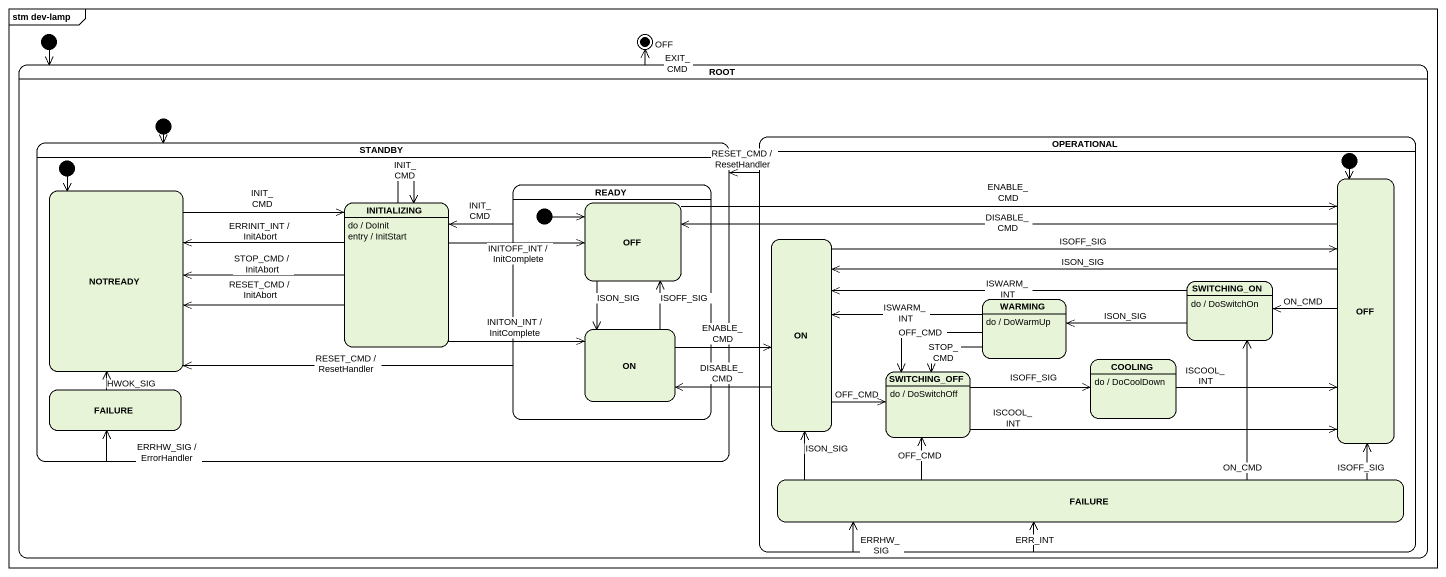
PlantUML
@startuml
mainframe stm dev-lamp
hide empty description
state ROOT {
  state OPERATIONAL {
    state "OFF" as OFF_2
    state "ON" as ON_
    state SWITCHING_ON
    SWITCHING_ON : do / DoSwitchOn
    state WARMING
    WARMING : do / DoWarmUp
    state SWITCHING_OFF
    SWITCHING_OFF : do / DoSwitchOff
    state COOLING
    COOLING : do / DoCoolDown
    state "FAILURE" as FAILURE_2
    [*] --> OFF_2
  }
  state STANDBY {
    state NOTREADY
    state INITIALIZING
    INITIALIZING : do / DoInit
    INITIALIZING : entry / InitStart
    state READY {
      state "OFF" as OFF_3
      state "ON" as ON__2
      [*] -right-> OFF_3
    }
    state FAILURE
    [*] --> NOTREADY
  }
  [*] --> STANDBY
}
state OFF <<end>>
[*] -right-> ROOT
ROOT -up-> OFF : EXIT_CMD
OPERATIONAL -left-> STANDBY : RESET_CMD / ResetHandler
OPERATIONAL --> FAILURE_2 : ERRHW_SIG
OPERATIONAL --> FAILURE_2 : ERR_INT
STANDBY -left-> FAILURE : ERRHW_SIG / ErrorHandler
OFF_2 -left-> OFF_3 : DISABLE_CMD
OFF_2 -left-> ON_ : ISON_SIG
OFF_2 -left-> SWITCHING_ON : ON_CMD
NOTREADY -right-> INITIALIZING : INIT_CMD
INITIALIZING -left-> NOTREADY : ERRINIT_INT / InitAbort
INITIALIZING -left-> NOTREADY : STOP_CMD / InitAbort
INITIALIZING -left-> NOTREADY : RESET_CMD / InitAbort
INITIALIZING --> INITIALIZING : INIT_CMD
INITIALIZING -right-> OFF_3 : INITOFF_INT / InitComplete
INITIALIZING -right-> ON__2 : INITON_INT / InitComplete
READY -left-> NOTREADY : RESET_CMD / ResetHandler
READY -left-> INITIALIZING : INIT_CMD
OFF_3 -right-> OFF_2 : ENABLE_CMD
OFF_3 --> ON__2 : ISON_SIG
ON_ -right-> OFF_2 : ISOFF_SIG
ON_ -left-> ON__2 : DISABLE_CMD
ON_ -right-> SWITCHING_OFF : OFF_CMD
SWITCHING_ON -left-> ON_ : ISWARM_INT
SWITCHING_ON -left-> WARMING : ISON_SIG
ON__2 -up-> OFF_3 : ISOFF_SIG
ON__2 -right-> ON_ : ENABLE_CMD
WARMING -left-> ON_ : ISWARM_INT
WARMING --> SWITCHING_OFF : OFF_CMD
WARMING --> SWITCHING_OFF : STOP_CMD
SWITCHING_OFF -right-> OFF_2 : ISCOOL_INT
SWITCHING_OFF -right-> COOLING : ISOFF_SIG
COOLING -right-> OFF_2 : ISCOOL_INT
FAILURE -up-> NOTREADY : HWOK_SIG
FAILURE_2 -up-> OFF_2 : ISOFF_SIG
FAILURE_2 -left-> ON_ : ISON_SIG
FAILURE_2 -up-> SWITCHING_ON : ON_CMD
FAILURE_2 -left-> SWITCHING_OFF : OFF_CMD
@enduml
